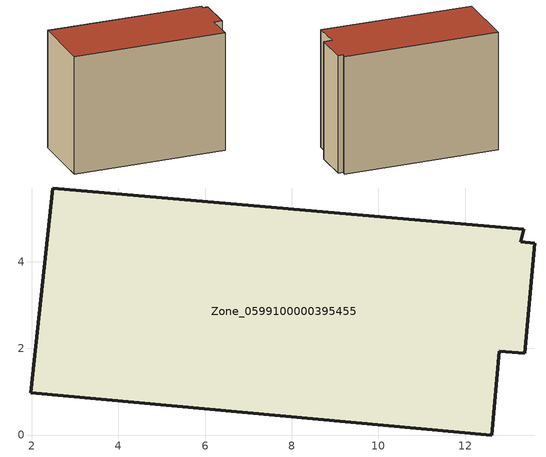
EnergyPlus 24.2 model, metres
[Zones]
Zone_0599100000395455
 floor ground (C_G): 2.48,5.7 13.35,4.75 13.28,4.46 13.61,4.43 13.37,1.88 12.79,1.94 12.61,0 1.98,0.97 z0
 wall outside (C_F): 12.79,1.94 13.37,1.88 13.61,4.43 13.28,4.46 13.35,4.75 2.48,5.7 1.98,0.97 12.61,0 12.79,1.94 z0:8.34
 roof outside (C_R): 13.35,4.75 2.48,5.7 1.98,0.97 12.61,0 12.79,1.94 13.37,1.88 13.61,4.43 13.28,4.46 z8.34
[BUILDING]
Pand.0599100000395455: North Axis=0; Terrain=City; Loads Convergence Tolerance Value=0.04; Temperature Convergence Tolerance Value=0.4; Solar Distribution=FullExterior; Maximum Number of Warmup Days=25; Minimum Number of Warmup Days=1
[Site:Location]
Rotterdam.The.Hague.AP_ZH_NLD Design_Conditions: Latitude=51.96; Longitude=4.45; Time Zone=1; Elevation=-4.5
[SITE:GROUNDTEMPERATURE:BUILDINGSURFACE]
18, 18, 18, 18, 18, 18, 18, 18, 18, 18, 18, 18
[MATERIAL] Thermal Absorptance=0.9; Solar Absorptance=0.7; Visible Absorptance=0.7
Name | Roughness | Thickness | Conductivity | Density | Specific Heat
G.TI.1992-2005 | MediumSmooth | 0.15 | 0.06 | 540 | 1210
F.TI.1992-2005 | Rough | 0.3 | 0.12 | 1920 | 840
R.TI.1992-2005 | MediumRough | 0.2 | 0.08 | 1500 | 1000
[CONSTRUCTION]
C_G: G.TI.1992-2005
C_F: F.TI.1992-2005
C_R: R.TI.1992-2005
[ZONE]
Zone_0599100000395455: Type=1; Multiplier=1; Ceiling Height=Autocalculate; Volume=Autocalculate; Floor Area=autocalculate; Part of Total Floor Area=Yes
[ZONEINFILTRATION:DESIGNFLOWRATE]
Infil_Zone_0599100000395455: Zone or ZoneList or Space or SpaceList=Zone_0599100000395455; Schedule=AlwaysOn; Design Flow Rate Calculation Method=Flow/Area; Flow Rate per Floor Area=0.0015; Constant Term Coefficient=1; Temperature Term Coefficient=0; Velocity Term Coefficient=0; Velocity Squared Term Coefficient=0
[HVACTEMPLATE:ZONE:IDEALLOADSAIRSYSTEM]
Zone_0599100000395455: Maximum Heating Supply Air Temperature=50; Minimum Cooling Supply Air Temperature=13; Maximum Heating Supply Air Humidity Ratio=0.0156; Minimum Cooling Supply Air Humidity Ratio=0.0077; Heating Limit=NoLimit; Cooling Limit=NoLimit; Dehumidification Control Type=ConstantSensibleHeatRatio; Cooling Sensible Heat Ratio=0.7; Dehumidification Setpoint=60; Humidification Control Type=None; Humidification Setpoint=30; Outdoor Air Method=None; Outdoor Air Flow Rate per Person=0.00944; Outdoor Air Flow Rate per Zone Floor Area=0; Outdoor Air Flow Rate per Zone=0; Demand Controlled Ventilation Type=None; Outdoor Air Economizer Type=NoEconomizer; Heat Recovery Type=None; Sensible Heat Recovery Effectiveness=0.7; Latent Heat Recovery Effectiveness=0.65
[ZONECONTROL:THERMOSTAT]
ThermostatControl_Zone_0599100000395455: Zone or ZoneList=Zone_0599100000395455; Control Type Schedule=DualSetpointControlType; Control 1=Thermostat_Zone_0599100000395455; Temperature Difference Between Cutout And Setpoint=0
[THERMOSTATSETPOINT:DUALSETPOINT]
Thermostat_Zone_0599100000395455: Heating Setpoint Temperature Schedule=HeatingSetpoint_Zone_0599100000395455; Cooling Setpoint Temperature Schedule=CoolingSetpoint_Zone_0599100000395455
[SCHEDULE:COMPACT]
HeatingSetpoint_Zone_0599100000395455: Through: 12/31, For: AllDays, Until: 24:00, 21
CoolingSetpoint_Zone_0599100000395455: Through: 12/31, For: AllDays, Until: 24:00, 24
DualSetpointControlType: Through: 12/31, For: AllDays, Until: 24:00, 4
AlwaysOn: Through: 12/31, For: AllDays, Until: 24:00, 1
